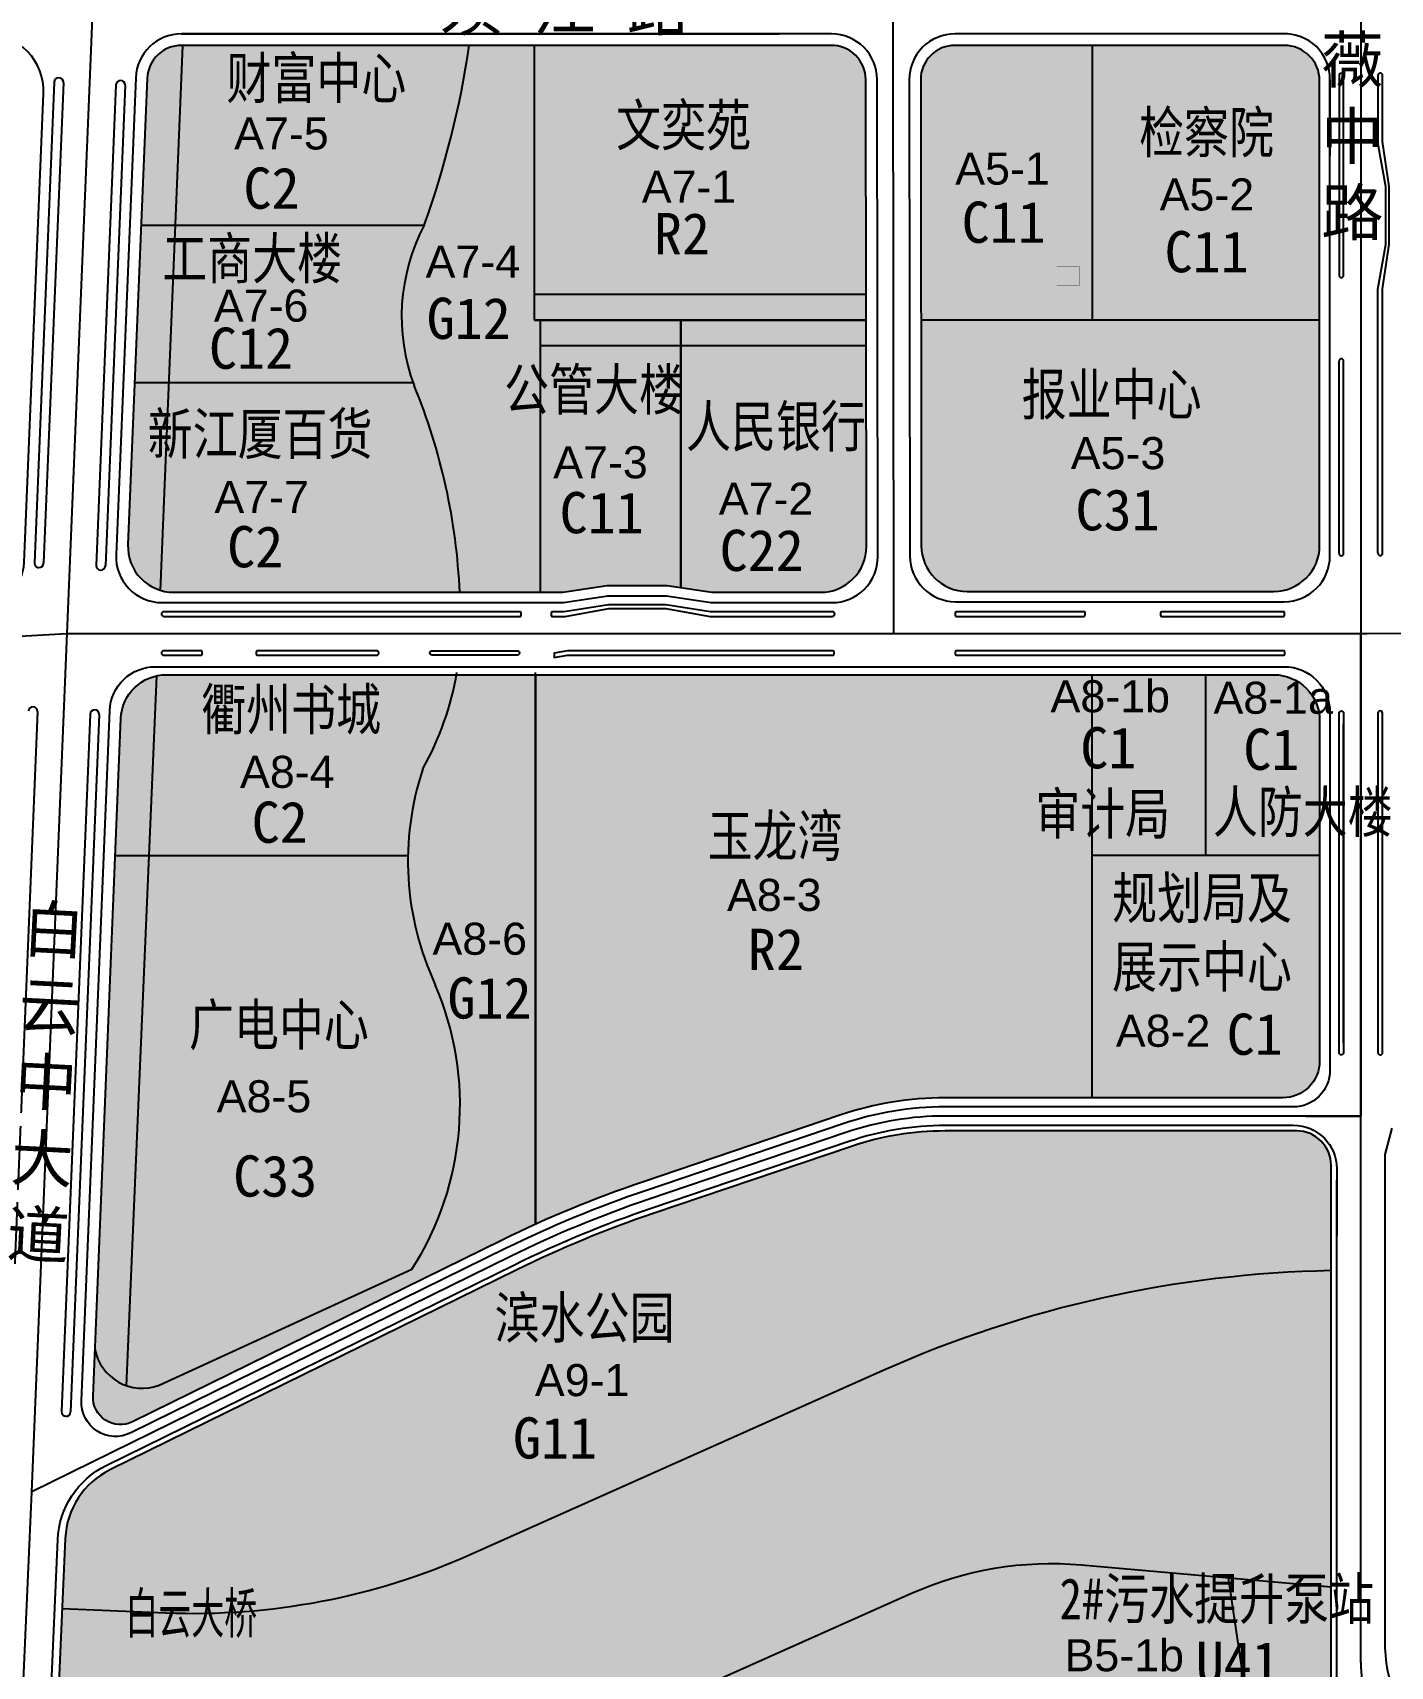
# Model space of a CAD drawing. Extents: x 2442 to 11417, y 1140 to 9206.
# Drawn here: x 7772 to 8365, y 5862 to 6576 of the extents above; entities that cross this region are included whole.
import ezdxf

# ---------------------------------------------------------------- set-up
doc = ezdxf.new("R2010")
doc.units = 0
doc.header["$LTSCALE"] = 1000
doc.header["$MEASUREMENT"] = 0
doc.linetypes.add('CENTER', pattern=[50.800000000000004, 31.75, -6.35, 6.35, -6.35])
doc.linetypes.add('CENTER2', pattern=[28.575000000000003, 19.05, -3.175, 3.175, -3.175])
for name, color, linetype in [('01-R2-R2二类居住', 2, 'Continuous'), ('02-C11-市属办公', 211, 'Continuous'), ('02-C12-非市属办公', 221, 'Continuous'), ('02-C2-商业金融业', 10, 'Continuous'), ('02-C22-金融业', 10, 'Continuous'), ('02-C3-文化设施', 21, 'Continuous'), ('02-C33-广播电视', 21, 'Continuous'), ('07-U41-雨，污水处理', 151, 'Continuous'), ('08-G11-公园', 3, 'Continuous'), ('08-G12-街头绿地', 80, 'Continuous'), ('11-E1-水域', 130, 'Continuous'), ('14-z地块编号', 217, 'Continuous'), ('a-dlcenter', 1, 'CENTER'), ('road-name', 2, 'Continuous'), ('开关站', 151, 'Continuous'), ('用地名称', 7, 'Continuous'), ('用地性质代码', 7, 'Continuous'), ('用地线', 5, 'Continuous'), ('蓝线', 5, 'Continuous'), ('道路', 7, 'Continuous'), ('道路红线', 12, 'Continuous'), ('道路绿化', 84, 'Continuous')]:
    doc.layers.add(name, color=color, linetype=linetype)
doc.styles.add('HZ', font='', dxfattribs={"width": 0.8})
doc.styles.get("Standard").update_dxf_attribs({"font": 'gbenor.shx', "bigfont": 'gbcbig.shx'})
doc.styles.add('xtx', font='')
doc.styles.get('HZ').set_extended_font_data('SimSun')
doc.styles.get('xtx').set_extended_font_data('SimSun')

msp = doc.modelspace()

# ---------------------------------------------------------------- hatches: boundary and pattern name
at = {"layer": '01-R2-R2二类居住', "linetype": 'Continuous'}
for points in [[(8136.207799018082, 6461.255715144332), (8136.07838442562, 6555.056771898788, 0.4103266666019696), (8121.257033008815, 6570.035013142762), (7991.43, 6570.035013142757), (7991.43, 6461.255715144331)], [(8125.226150983531, 6102.777985950735, -0.08182682424660939), (8170.780978035044, 6110.280582275581), (8234.998554674603, 6110.276641797152), (8235.011968948524, 6295.078882409943), (7991.84, 6295.078882409942), (7991.84, 6054.991282978032, -0.02471125846770624), (8038.518193880513, 6073.415259414292)]]:
    msp.add_hatch(color=256, dxfattribs=at).paths.add_polyline_path(points)
at = {"layer": '02-C11-市属办公'}
for points in [[(8235.005792073038, 6570.036076854333), (8175.078450096045, 6570.036076854333, 0.4146177161374713), (8160.078464372215, 6555.01538180988), (8160.223329130606, 6450.015882410414), (8235.005792073034, 6450.015882410414)], [(8235.005792073034, 6450.015882410415), (8334.363141791548, 6450.015882410416), (8334.363141791548, 6554.536076854332, 0.4142135623730951), (8318.863141791548, 6570.036076854332), (8235.005792073038, 6570.036076854333)], [(8055.318852135499, 6438.776302688379), (7993.934570505909, 6438.776302688378), (7993.93457050591, 6331.078882409941), (8003.821963697757, 6331.078882409942), (8023.158804086536, 6334.097509273142), (8049.313559319688, 6334.078678602441), (8055.3188521355, 6333.157515425251)], [(8235.006250901773, 6216.303999939016), (8284.687184133183, 6216.304544076997), (8284.687184133181, 6295.078882409942), (8235.011968948524, 6295.078882409942)], [(8334.36175558598, 6275.079101462784, 0.4142103544191832), (8314.361755587179, 6295.078882409741), (8284.687184133181, 6295.078882409741), (8284.687184133181, 6216.304544076796), (8334.362399320142, 6216.304829019966)], [(8318.362117756358, 6110.271526494778, 0.4142439057879329), (8334.363099523991, 6126.272202247344), (8334.362159684213, 6148.524084007668), (8334.363141699067, 6148.524084018422), (8334.362399317304, 6216.305088152349), (8235.006250901773, 6216.303999939016), (8234.998554674601, 6110.276641797151)]]:
    msp.add_hatch(color=256, dxfattribs=at).paths.add_polyline_path(points)
at = {"layer": '02-C12-非市属办公'}
msp.add_hatch(color=256, dxfattribs=at).paths.add_polyline_path([(7938.314173823998, 6422.691298170395, -0.2103633411618792), (7943.220473459771, 6491.478882409939), (7834.529845706999, 6491.478882409939), (7831.703689479731, 6422.691298170395)])
at = {"layer": '02-C2-商业金融业'}
for points in [[(7962.903470655478, 6570.035013142756), (7837.757345269822, 6570.03501314275), (7834.529845706998, 6491.478882409939), (7943.220473459771, 6491.478882409939, 0.04908938341310328)], [(7827.974965062112, 6331.935542169394, 0.07356789986045897), (7833.765692515102, 6331.078882409937), (7958.705970456067, 6331.078882409941, 0.08750939306436671), (7938.758140516604, 6421.478882409919, -0.003771673336602735), (7938.314173824, 6422.691298170395), (7831.703689479728, 6422.691298170395)], [(7830.643212264576, 6295.078882409942, 0.05297708507988728), (7826.440563349853, 6294.632340981243), (7823.072636907413, 6216.078882409938), (7936.103025762571, 6216.07888240994, -0.07544832128720762), (7942.57826318103, 6253.91981593258, 0.08405561401686763), (7957.294753543849, 6295.078882409942)]]:
    msp.add_hatch(color=256, dxfattribs=at).paths.add_polyline_path(points)
at = {"layer": '02-C22-金融业', "linetype": 'Continuous'}
msp.add_hatch(color=256, dxfattribs=at).paths.add_polyline_path([(8055.3188521355, 6333.157515425252), (8068.86997990814, 6331.078882409939), (8116.359787757931, 6331.078882409939, 0.4146177161374762), (8136.359768723039, 6351.106475802545), (8136.238813210272, 6438.776302688378), (8055.318852135499, 6438.776302688378)])
at = {"layer": '02-C3-文化设施'}
msp.add_hatch(color=256, dxfattribs=at).paths.add_polyline_path([(8160.223329130607, 6450.015882410414), (8160.359315586599, 6351.451469900208, 0.4138095240747128), (8180.359296551707, 6331.479063292814), (8314.363141791551, 6331.479063292814, 0.4142135623730685), (8334.36314179155, 6351.479063292814), (8334.36314179155, 6450.015882410416)])
at = {"layer": '02-C33-广播电视'}
msp.add_hatch(color=256, dxfattribs=at).paths.add_polyline_path([(7813.143064363908, 5984.481702733582, 0.1743496635393378), (7827.352550549199, 5984.671703795786), (7937.858617790159, 6035.388915496763, 0.2489169989618291), (7948.037540865313, 6159.66100759469, -0.1141566321975232), (7936.10302576257, 6216.07888240994), (7823.072636907413, 6216.078882409938)])
at = {"layer": '07-U41-雨，污水处理', "linetype": 'Continuous'}
msp.add_hatch(color=256, dxfattribs=at).paths.add_polyline_path([(8339.363143366587, 5896.628799079272), (8294.389006214922, 5900.588327847661), (8303.906511768964, 5836.758405512592), (8340.446538934444, 5842.206789260682, -0.04058225337099551), (8339.363143671575, 5855.532946736782)])
at = {"layer": '08-G11-公园'}
for points in [[(8143.727882266219, 5991.245579371588, -0.1004311429287322), (8339.363142340404, 6034.903346759979), (8339.363142000002, 6080.771158319471, 0.4141955879847919), (8324.364062420536, 6095.771158179911), (8170.780088295192, 6095.780582302878, 0.08182682424660494), (8129.876986541195, 6089.044096166134), (8043.169029438181, 6059.681369629692, 0.03263753773954971), (7983.687191405579, 6035.107887808209), (7805.908172827919, 5947.685867972295, 0.2740692172028926), (7786.386421363957, 5917.809412945093), (7785.04566431965, 5887.198154272677), (7830.322737925356, 5885.302832935538, 0.1159121107264336), (7963.332796500084, 5910.739638547493)], [(8340.446538934444, 5842.206789260682), (8303.906511768964, 5836.758405512592), (8294.389006214922, 5900.58832784766), (8230.289093265603, 5906.231692355538, 0.1275770074352896), (8156.003795092387, 5893.788141085791), (7966.879609836471, 5809.386615390371, -0.1203467974983719), (7780.147491043598, 5775.366372510113), (7775.88728634967, 5678.100258237575), (7787.899844417274, 5672.510950750957), (7804.308169649642, 5673.006548916371, 0.09497544355785836), (7802.823430188047, 5686.66856082859), (7799.695723876134, 5696.864956988003, -0.2018522929439644), (7801.528830981533, 5715.003859279987), (7802.400425855921, 5716.602837768661, -0.3690900871512698), (7843.06796694797, 5732.122682310129), (7847.356171485653, 5730.593276361004, 0.2318451184757283), (7914.252114315672, 5738.188228078506), (7915.07222924886, 5738.712381414933, -0.1634412686731376), (7979.013572760168, 5754.676904732263), (8006.381037374554, 5752.500855211267, 0.2032253320973458), (8077.851347140914, 5776.315867610177), (8082.368849323931, 5780.299127306245, -0.2506661749386483), (8223.318451884781, 5813.513205644003), (8255.617633338068, 5804.928261702531, 0.1438161907898734), (8338.158486856864, 5807.065363779432), (8347.447839638075, 5810.056977673012, 0.2080717634909764), (8351.040514396289, 5813.219766963388, -0.09435464145936946)]]:
    msp.add_hatch(color=256, dxfattribs=at).paths.add_polyline_path(points)
at = {"layer": '08-G12-街头绿地'}
for points in [[(7819.517191051482, 6491.47888240994), (7834.529845706999, 6491.47888240994), (7837.757345269822, 6570.035013142752), (7837.141066272852, 6570.035013142751, 0.4022372346576669), (7822.153710261219, 6555.65077265794)], [(7991.430000000001, 6570.035013142757), (7962.903470655478, 6570.035013142756, -0.04908938341310691), (7943.220473459769, 6491.478882409933, 0.2143050487969751), (7938.758140516592, 6421.478882409948, -0.08750939306439699), (7958.705970456068, 6331.078882409941), (7993.934570505909, 6331.078882409943), (7993.93457050591, 6450.015999004236), (7991.430000000001, 6450.015999999999)], [(7834.529845706999, 6491.478882409939), (7819.517191051483, 6491.478882409938), (7816.691034824228, 6422.691298170394), (7831.703689479728, 6422.691298170394)], [(8055.318852135499, 6450.01600393317), (8055.318852135498, 6450.016008916403), (8136.223306114179, 6450.016008916527), (8136.207799018083, 6461.255715144332), (7991.430000000001, 6461.25571514433), (7991.430000000001, 6450.015999997901)], [(7993.93457050591, 6450.015999004237), (7993.93457050591, 6438.776302688378), (8055.318852135498, 6438.776302688377), (8055.318852135499, 6450.015974599181)], [(8136.238813210272, 6438.776302688378), (8136.223306114177, 6450.016008916526), (8055.318852135498, 6450.01600393317), (8055.318852135498, 6450.015974599181), (8055.318852135497, 6438.776302688378)], [(7831.703689479729, 6422.691298170395), (7816.69103482423, 6422.691298170395), (7813.782551166257, 6351.899895096855, 0.3419987131209059), (7827.974965062112, 6331.935542169394)], [(7826.440563349853, 6294.632340981243, 0.3419729266716474), (7810.660070915731, 6275.89989509686), (7808.202308669896, 6216.078882409937), (7823.072636907411, 6216.078882409937)], [(7991.840000000002, 6295.078882409942), (7957.294753543849, 6295.078882409942, -0.08405561401687103), (7942.578263181029, 6253.919815932578, 0.1912521945338853), (7948.037540865309, 6159.661007594698, -0.2489169989618461), (7937.858617790161, 6035.388915496763), (7991.84, 6060.163891729318)], [(7823.072636907412, 6216.078882409939), (7808.202308669896, 6216.078882409938), (7799.344279818639, 6000.477777302969, 0.269855151557766), (7813.143064363908, 5984.481702733581)], [(7977.288662531873, 6048.119760396441, -0.007919891763252442), (7991.84, 6054.991282978032), (7991.840000000001, 6060.163891729317), (7827.352550549197, 5984.671703795785, -0.4661361258778635), (7799.344279818639, 6000.477777302962), (7798.501421989546, 5979.962933374135, 0.5688765503764385), (7815.786641039169, 5968.701879482073)]]:
    msp.add_hatch(color=256, dxfattribs=at).paths.add_polyline_path(points)
at = {"layer": '11-E1-水域'}
msp.add_hatch(color=256, dxfattribs=at).paths.add_polyline_path([(8339.363142, 6034.903346753385, 0.1004311427581459), (8143.727882266219, 5991.245579371588), (7963.332796500084, 5910.739638547493, -0.1159121107264336), (7830.322737925356, 5885.302832935538), (7785.045664319643, 5887.198154272675), (7780.147491043565, 5775.366372510115, 0.1203467974983953), (7966.879609836475, 5809.386615390373), (8156.003795092387, 5893.788141085791, -0.1275770074352991), (8230.289093265608, 5906.231692355538), (8339.363141999998, 5896.628799199585)])
at = {"layer": '开关站'}
h = msp.add_hatch(color=256, dxfattribs=at)
h.paths.add_polyline_path([(7615.401011710599, 6571.363410445041), (7627.396023753712, 6571.017453676694), (7627.107726446757, 6561.021610307432), (7615.112714403643, 6561.36756707578)])
h.paths.add_polyline_path([(8791.937100860543, 6421.761738294718), (8801.751813434092, 6419.84564406461), (8800.234679649371, 6412.074506404113), (8790.407438681357, 6413.926427072841)])
h.paths.add_polyline_path([(8219.505792073038, 6473.255715144332), (8229.505792073036, 6473.255715144332), (8229.505792073036, 6465.255715144332), (8219.505792073038, 6465.255715144332)])
h.paths.add_polyline_path([(7628.662348355525, 7354.733866955498), (7640.60798208756, 7355.874846683644), (7641.558798527682, 7345.920151906948), (7629.613164795647, 7344.7791721788)])
h.paths.add_polyline_path([(7850.218137593484, 7613.408920982561), (7861.919274420949, 7616.07038758107), (7863.5826912743, 7608.75717605588), (7851.881554446831, 7606.095709457371)])

# ---------------------------------------------------------------- linework, layer by layer
at = {"layer": 'a-dlcenter', "color": 5, "linetype": 'CENTER2', "flags": 128}
msp.add_lwpolyline([(9187.2613529256, 4284.380285260916), (8744.172058941054, 4380.42365745469, -0.1374923759303288), (8409.971430195523, 4557.326268705468), (8107.761632776447, 4844.928049624389), (8066.916448434341, 4876.285102806612, -0.2434994972775193), (7754.695698531591, 5542.319801711998), (7760.476942365107, 5680.486507074251), (7771.761942365107, 5938.138000000003), (7798.216666422302, 6582.036076854334), (7812.831443208008, 6931.185443250371), (7825.282366876455, 7228.623865337679, 0.07056138934513205), (7803.076901042822, 7452.201657299328), (7729.887132158471, 7752.033828823052), (7694.203392843588, 7798.252838069543, 0.01292804160113708), (7628.914862905108, 7878.442774080836), (7520.358, 8004.951)], format="xyb", dxfattribs=at)
at = {"layer": 'a-dlcenter', "linetype": 'CENTER2', "flags": 128}
for points in [[(8148.412245709638, 6313.078882409942), (8148.041173283445, 6582.036076854333), (8147.626942365108, 6882.275000000001), (8147.626942372334, 6882.280975274813)], [(8352.363141791548, 6773.836000000001), (8352.363141791548, 6313.478882409941), (8352.363141791548, 6102.27043663469)]]:
    msp.add_lwpolyline(points, dxfattribs=at)
at = {"layer": 'a-dlcenter', "color": 2, "linetype": 'CENTER2', "flags": 128}
msp.add_lwpolyline([(7167.499369327907, 6139.368135859039), (7536.766498368088, 6276.650951922429, -0.07130891313634018), (7675.439274352823, 6306.724496424908), (7787.023942365109, 6313.078882409942), (8148.411693841261, 6313.078882409942), (8355.039585240824, 6313.078882409942), (8563.452255363796, 6314.016920049527, -0.0741869110807134), (8763.98734907083, 6285.020150801181), (8853.42300449392, 6258.165334515429), (9066.382164998538, 6192.79287512017, 0.402072989643663), (9152.92935478918, 6236.401938049228), (9177.162786803423, 6305.024910750975), (9218.61715759691, 6431.816323011513)], format="xyb", dxfattribs=at)
at = {"layer": 'a-dlcenter', "linetype": 'CENTER2'}
msp.add_lwpolyline([(8527.446645744205, 5544.394776184192), (8431.819760522414, 5684.514221842895), (8359.443539377022, 5832.956815706918, -0.1139024345251233), (8352.363141791548, 5863.634554085064), (8352.363141791548, 6313.478882409941)], format="xyb", dxfattribs=at)
at = {"layer": 'a-dlcenter', "linetype": 'CENTER2', "flags": 128}
msp.add_lwpolyline([(8352.363141791548, 6102.269440130328), (8170.780487144091, 6102.280582290641, 0.08182682424660363), (8127.792129222244, 6095.200667448887), (8041.084172119229, 6065.837940912445, 0.03263753773954988), (7980.818885358741, 6040.940796209828), (7771.761942365107, 5938.138000000003)], format="xyb", dxfattribs=at)
at = {"layer": 'a-dlcenter', "linetype": 'CENTER2'}
msp.add_lwpolyline([(8328.379078719458, 6102.271908329639), (8352.362857170056, 6102.270436652155)], dxfattribs=at)
at = {"layer": '开关站', "const_width": 0.1}
msp.add_lwpolyline([(8219.505792073038, 6473.255715144332), (8229.505792073036, 6473.255715144332), (8229.505792073036, 6465.255715144332), (8219.505792073038, 6465.255715144332)], close=True, dxfattribs=at)
at = {"layer": '用地线'}
for p, q in [((7827.974965062112, 6331.935542169394), (7837.757345269822, 6570.035013142751)), ((7991.430000000001, 6450.015999999999), (7991.430000000001, 6570.036076854333)), ((8235.005792073038, 6570.036076854333), (8235.005792073034, 6450.015882410416)), ((8235.005792073038, 6570.036076854333), (8235.005792073034, 6450.015882410416)), ((7819.517191051482, 6491.478882409939), (7943.220473459771, 6491.478882409939)), ((7943.220473459771, 6491.478882409939), (7943.220473459771, 6491.478882409939)), ((8136.207799018082, 6461.255715144332), (7991.43457050591, 6461.255715144331)), ((8055.318852135497, 6450.015974599181), (7991.43, 6450.016)), ((7991.430000000001, 6450.015999999999), (8055.318852135498, 6450.015974599181)), ((8136.223306114179, 6450.016008916526), (7991.43457050591, 6450.015999998182)), ((7993.93457050591, 6331.078882409942), (7993.93457050591, 6450.016)), ((8136.223306114179, 6450.016008916525), (8055.318852135499, 6450.016008916402)), ((8055.318852135498, 6450.015974599181), (8055.318852135498, 6450.016008916402)), ((8055.318852135498, 6450.016008916402), (8136.223306114178, 6450.016008916526)), ((8055.318852135499, 6450.016008916402), (8055.318852135499, 6333.157515425251)), ((8055.3188521355, 6333.157515425251), (8055.318852135497, 6450.015974599181)), ((8334.36313376523, 6450.015882410416), (8160.223329130607, 6450.015882410415)), ((8136.238813210273, 6438.776302688378), (7993.93457050591, 6438.776302688378)), ((7816.691034824229, 6422.691298170395), (7938.314173823999, 6422.691298170395)), ((7831.703689479728, 6422.691298170395), (7938.314173823999, 6422.691298170394)), ((7813.143064363908, 5984.481702733581), (7826.440563349853, 6294.632340981242)), ((7991.84, 6054.991282978031), (7991.84, 6296.078882409943)), ((7991.840000000002, 6216.303999999996), (7991.84, 6295.478882409941)), ((7991.84, 6295.064144801706), (7991.840000000001, 6055.275314088617)), ((8234.998554674603, 6110.276641797151), (8235.011968948524, 6295.078882409942)), ((8234.998554674603, 6110.276641797151), (8235.011968948524, 6295.078882409942)), ((8284.687184133181, 6216.304544076997), (8284.687184133181, 6295.078882409741)), ((7991.84, 6055.275314088615), (7991.84, 6216.303999999995)), ((7808.202308669871, 6216.078882409938), (7936.10302576257, 6216.07888240994)), ((7827.352550549197, 5984.671703795785), (7937.858617790159, 6035.388915496763))]:
    msp.add_line(p, q, dxfattribs=at)
at = {"layer": '用地线', "flags": 128}
msp.add_lwpolyline([(8235.011968949057, 6216.304000001643), (8334.362399317304, 6216.30508815235)], dxfattribs=at)
at = {"layer": '用地线'}
msp.add_lwpolyline([(8294.389006214922, 5900.58832784766), (8303.906511768962, 5836.758405512592), (8340.446538934444, 5842.206789260682)], dxfattribs=at)
for centre, radius, start, end in [((7553.959237065261, 6630.75599228596), 413.427652068412, 340.3128637415609, 351.5544467760257), ((7553.959237065258, 6630.755992285955), 413.4276520684128, 340.3128637415609, 351.5544467760257), ((7553.959237065258, 6630.755992285955), 413.4276520684127, 340.3128637415609, 351.5544467760257), ((8018.898267368602, 6451.512372117461), 85.58300319495473, 152.1608339008359, 200.5440987976916), ((7692.451777300255, 6319.727605793829), 266.4960541056246, 2.441225888602486, 22.44594065229915), ((7828.385247630275, 6317.960197782519), 130.9244641312732, 330.7159333539382, 350.3790471747704), ((8064.013815754891, 6213.665615866629), 127.9335532683613, 161.6603577166453, 204.9691451168846), ((7825.868656796601, 6107.114744863196), 132.9900220379016, 327.3617952002771, 23.27310438155785), ((7819.983646569758, 6004.332332144155), 20.99621520443454, 190.5785479191895, 290.5462549163347)]:
    msp.add_arc(centre, radius, start, end, dxfattribs=at)
at = {"layer": '蓝线', "linetype": 'Continuous', "ltscale": 0.3}
for points in [[(7785.045664319643, 5887.198154272676), (7830.322737925356, 5885.302832935538, 0.1159121107264336), (7963.332796500084, 5910.739638547493), (8143.727882266219, 5991.245579371588, -0.100431142758145), (8339.363141999998, 6034.903346753385)], [(7780.147491043565, 5775.366372510115, 0.1203467974983933), (7966.879609836471, 5809.386615390371), (8156.003795092387, 5893.788141085791, -0.1275770074352896), (8230.289093265603, 5906.231692355538), (8339.363141999991, 5896.628799199586)]]:
    msp.add_lwpolyline(points, format="xyb", dxfattribs=at)
at = {"layer": '道路', "flags": 128}
for points in [[(7466.580363153049, 6265.493974788313), (7531.887938231504, 6289.773438386272, -0.07135817872249235), (7674.544074675217, 6320.696199863136), (7749.578727997331, 6324.969180712167, 0.3858078396455307), (7768.42477629158, 6344.115817345717), (7776.842900615647, 6549.009810995684, 0.426292178361852), (7751.86397392959, 6575.036076854332), (7692.947413104419, 6575.036076854334, -0.1988105236729694), (7475.950717451614, 6664.869242195443), (7433.551055155074, 6707.235686544993, 0.37096147829424), (7407.536504055539, 6709.178817977058), (7281.283280672897, 6615.980853151436), (7189.617055468188, 6548.314417369165, 0.3273852636235571), (7114.303261043999, 6306.66600335088), (7160.04372836731, 6173.409457118896, 0.4216394602802168), (7185.929730915962, 6161.156203854704)], [(7825.782792478676, 6298.578882409942), (8318.863141791546, 6298.578882409942, -0.4142135623730909), (8338.863141791546, 6278.578882409942), (8338.863141791548, 6148.516123537207), (8338.863141791548, 6122.27125032837, -0.4142315348162149), (8322.862160009641, 6106.271250358492), (8170.78073258957, 6106.280582283111, 0.08182682424661586), (8126.509140102885, 6098.98932669981), (8039.801182999871, 6069.626600163367, 0.03263753773955357), (7979.053773945323, 6044.530278303127), (7815.020784208128, 5963.86780532249, -0.5688765503764472), (7793.414260396099, 5977.944122687568), (7805.799651129832, 6279.39989509686, -0.4022372346576759)]]:
    msp.add_lwpolyline(points, format="xyb", close=True, dxfattribs=at)
for points in [[(8116.085292297779, 6575.036076854333), (7837.141109975726, 6575.036076854332, 0.4022372346576822), (7817.157968626881, 6555.85708954125), (7808.594143987234, 6347.416804771995, 0.4262921783618567), (7828.57728533608, 6326.595792085077), (8004.093507524491, 6326.595792085081), (8023.429095512824, 6329.614223439114), (8049.045431637174, 6329.595780414665), (8068.603104815263, 6326.595792085078), (8121.365977706122, 6326.595792085078, 0.4146177161374762), (8141.365958671229, 6346.623385477684), (8141.078379666902, 6555.063670246937, 0.4138095240747256), (8121.078398701793, 6575.036076854331), (8083.929375708794, 6575.036076854331)], [(8338.86314179155, 6555.036076854337, 0.4317775086494019), (8318.363141791482, 6575.036076854332), (8175.078450096043, 6575.036076854333, 0.414617716137489), (8155.078469130935, 6555.008483461727), (8155.365519347114, 6346.951469900208, 0.4138095240747127), (8175.365500312222, 6326.979063292814), (8318.863141791548, 6326.979063292814, 0.4142135623730951), (8338.863141791548, 6346.979063292814), (8338.86314179155, 6555.036076854333), (8338.86314179155, 6521.83250449537)], [(7818.642251452616, 5634.347894717358, -0.2209025812249684), (7839.742408773483, 5601.339484320312), (7841.649652039785, 5587.186139239996, -0.4237792798976417), (7836.310757215859, 5580.415667492775, -0.03698610478638208), (7793.260111567032, 5579.233128960571, -0.4134213996463759), (7769.445560491399, 5605.300070643054), (7783.108605249051, 5917.245474253134, -0.2740692172028052), (7804.303649695639, 5949.682768282652), (7982.58399677223, 6037.351314116549, -0.03263753773955318), (8042.367161238583, 6062.04928166152), (8129.075118341614, 6091.412008197966, -0.08182682424661647), (8170.780241698614, 6098.280582298172), (8322.864307866013, 6098.271250211636, -0.414195590158327), (8341.863141999998, 6079.271250247406), (8341.863142, 6049.908632832317)], [(8365.863141782469, 6097.01776449276), (8362.863141791544, 6085.444979405137), (8362.863141791546, 5871.736200821121, 0.1139024345207438), (8368.932054007211, 5845.440996497929)], [(7818.694240007296, 5634.314843610565, -0.3086528147985059), (7803.757020594229, 5668.99696568783, 0.1230421130564677), (7802.823430188047, 5686.66856082859), (7799.695723876138, 5696.864956987992, -0.2018522929442166), (7801.528830981533, 5715.003859279987), (7802.400425855928, 5716.602837768674, -0.3690900871511988), (7843.06796694797, 5732.122682310129), (7847.356171485638, 5730.593276361011, 0.2318451184755058), (7914.252114315672, 5738.188228078506), (7915.072229248792, 5738.712381414889, -0.163441268673429), (7979.013572760168, 5754.676904732263), (8006.381037374519, 5752.500855211269, 0.2032253320976845), (8077.851347140914, 5776.315867610177), (8082.368849323878, 5780.299127306199, -0.250666174938643), (8223.318451884781, 5813.513205644003), (8255.617633338154, 5804.928261702508, 0.1438161907896461), (8338.158486856864, 5807.065363779432), (8347.447839638073, 5810.056977673011, 0.4646612707028968), (8350.928666277116, 5818.542408530708, -0.1207516700687344), (8341.863143671575, 5855.532946736781, -0.0007433057648770943), (8341.863143671575, 5855.532946736782), (8341.863141791548, 5912.938764755891)]]:
    msp.add_lwpolyline(points, format="xyb", dxfattribs=at)
for points in [[(7837.141111443294, 6575.035013142754), (8098.21666788911, 6575.03501314276)], [(8319.861607758554, 6106.271434476487), (8180.661564800069, 6106.279975981718)], [(8341.863142, 5873.395258952904), (8341.863142, 6074.269440130322)]]:
    msp.add_lwpolyline(points, dxfattribs=at)
at = {"layer": '道路红线', "flags": 128}
msp.add_lwpolyline([(7833.765692515102, 6331.078882409937), (8003.821963697753, 6331.078882409942), (8023.158804086532, 6334.097509273143), (8049.313559319688, 6334.078678602442), (8068.869979908138, 6331.078882409939), (8116.359787757931, 6331.078882409939, 0.4146177161374762), (8136.359768723039, 6351.106475802545), (8136.07838442562, 6555.056771898788, 0.4173009741900564), (8120.899764394763, 6570.035013142762), (7837.141066272852, 6570.035013142751, 0.4022372346576669), (7822.153710261219, 6555.65077265794), (7813.782551166257, 6351.899895096855, 0.426292178361858)], format="xyb", close=True, dxfattribs=at)
for points in [[(8334.36314179155, 6351.47888240994), (8334.363141791548, 6554.536076854332, 0.4142135623730951), (8318.863141791548, 6570.036076854332), (8175.078450096045, 6570.036076854333, 0.4146177161374713), (8160.078464372215, 6555.01538180988), (8160.359315586599, 6351.451469900208, 0.4138095240747127), (8180.359296551707, 6331.479063292814), (8314.363141791551, 6331.479063292814, 0.4142135623730951), (8334.363141791551, 6351.479063292814), (8334.363141791551, 6383.266525010841)], [(8334.362159684213, 6148.524084007668), (8334.363099523991, 6126.272202247344, -0.4142439057879329), (8318.362117756358, 6110.271526494778), (8170.780978035044, 6110.280582275581, 0.08182682424660939), (8125.226150983531, 6102.777985950735), (8038.518193880513, 6073.415259414292, 0.03263753773954033), (7977.288662531873, 6048.119760396441), (7815.786641039169, 5968.701879482073, -0.5688765503764385), (7798.501421989546, 5979.962933374135), (7810.660070915731, 6275.89989509686, -0.4022372346576746), (7830.643212264576, 6295.078882409942), (8314.361755587179, 6295.078882409942, -0.4142103544191832), (8334.36175558598, 6275.079101462985), (8334.363141786254, 6148.51612357501)], [(8351.04051439628, 5813.219766963405, -0.1354555710036107), (8339.363143671575, 5855.53294673678), (8339.363142000002, 6080.771158319471, 0.4141955879847919), (8324.364062420536, 6095.771158179911), (8170.780088295192, 6095.780582302878, 0.08182682424660494), (8129.876986541195, 6089.044096166134), (8043.169029438181, 6059.681369629692, 0.03263753773954971), (7983.687191405579, 6035.107887808209), (7805.908172827919, 5947.685867972295, 0.2740692172028926), (7786.386421363957, 5917.809412945093), (7772.714301910774, 5605.656822019911, 0.413695059711629), (7793.691649961768, 5582.716967494163, 0.04151482736641001), (7841.400989553327, 5584.504035586014)]]:
    msp.add_lwpolyline(points, format="xyb", dxfattribs=at)
for points in [[(8334.363141791804, 6275.478882410076), (8334.363141792788, 6130.271771915207)], [(8314.361914565407, 6110.271771952724), (8180.663251277981, 6110.279975885764)]]:
    msp.add_lwpolyline(points, dxfattribs=at)
at = {"layer": '道路绿化', "color": 84, "ltscale": 100, "flags": 128}
for points in [[(7781.549693278934, 6553.950664108941), (7772.922018708216, 6343.956295927358)], [(7785.546321548703, 6553.786461571556), (7776.918646977986, 6343.792093389974)], [(7783.630108682511, 6555.866876975134), (7783.630108682511, 6555.866876975133)], [(7812.5202932698, 6552.598525778121), (7803.896642921599, 6342.702105665678)], [(7810.604080403607, 6554.678941181698), (7810.604080403606, 6554.678941181699)], [(8343.863141791546, 6557.822093732315), (8343.86314179155, 6557.822093732315)], [(8360.863141791546, 6557.905900914503), (8360.863141791548, 6557.905900914504)], [(8361.863141791548, 6348.149549833416), (8361.863141791548, 6463.66399957365), (8364.789999999979, 6483.066999999806), (8364.782999999996, 6508.316999999806), (8361.863141791546, 6527.981129604628), (8361.863141791548, 6556.905900914503)], [(8359.863141791548, 6348.149549833416), (8359.863141791548, 6463.499311469581), (8363.266999999993, 6483.058999999892), (8363.268999999971, 6508.183000000194), (8359.863141791548, 6527.618678608735)], [(8343.863141791544, 6468.583294845427), (8343.86314179155, 6468.583294845427)], [(8342.86314179155, 6348.065852367497), (8342.863141791551, 6432.119604954254)], [(8343.863141791548, 6433.119604954255), (8343.86314179155, 6433.119604954254)], [(8344.86314179155, 6348.065852367497), (8344.863141791548, 6432.119604954255)], [(8343.86314179155, 6347.065852367497), (8343.86314179155, 6347.065852367497)], [(8360.863141791546, 6347.149549833416), (8360.863141791548, 6347.149549833416)], [(7774.838231574409, 6341.875880523781), (7774.838231574409, 6341.875880523781)], [(7801.816227518022, 6340.785892799485), (7801.816227518021, 6340.785892799483)], [(7772.338541386839, 6281.034357435861), (7772.33854138684, 6281.034357435861)], [(7774.254754253033, 6278.953942032284), (7761.331915559218, 5964.416887536679)], [(7797.228332058422, 6277.83855436445), (7784.711740570777, 5973.189404736438)], [(7801.224960328197, 6277.674351827065), (7788.708368840545, 5973.025202199055)], [(7799.308747462004, 6279.754767230642), (7799.308747461999, 6279.754767230643)], [(8342.863141791542, 6134.27189464534), (8342.863141791546, 6273.479063292817)], [(8344.863141791542, 6134.27189464534), (8344.863141791546, 6273.479063292817)], [(7786.627953436968, 5971.108989332862), (7786.62795343697, 5971.108989332861)]]:
    msp.add_lwpolyline(points, dxfattribs=at)
for points in [[(7783.630108682511, 6555.866876975134, 0.4142135623730896), (7781.549693278934, 6553.950664108941)], [(7785.546321548703, 6553.786461571556, 0.4142135623731005), (7783.630108682511, 6555.866876975133)], [(7810.604080403607, 6554.678941181699, 0.4142135623730896), (7808.52366500003, 6552.762728315506), (7799.900014651828, 6342.86630820306)], [(7812.5202932698, 6552.598525778121, 0.4142135623731005), (7810.604080403607, 6554.678941181698)], [(8343.86314179155, 6557.822093732315, 0.414213562373095), (8342.86314179155, 6556.822093732315)], [(8342.86314179155, 6556.822093732315), (8342.86314179155, 6469.583294845427, 0.4142135623730951), (8343.86314179155, 6468.583294845427)], [(8344.863141791546, 6556.822093732315, 0.414213562373095), (8343.863141791546, 6557.822093732315)], [(8343.863141791544, 6468.583294845427, 0.4142135623736278), (8344.863141791546, 6469.583294845428), (8344.863141791546, 6556.822093732315)], [(8360.86314179155, 6557.905900914504, 0.4142135623728287), (8359.86314179155, 6556.905900914504), (8359.86314179155, 6527.618678608727)], [(8361.863141791548, 6556.905900914503, 0.4142135623733615), (8360.863141791546, 6557.905900914503)], [(8343.86314179155, 6433.119604954254, 0.4142135623728286), (8342.863141791551, 6432.119604954254)], [(8344.863141791548, 6432.119604954255, 0.414213562373095), (8343.863141791548, 6433.119604954255)], [(8342.86314179155, 6348.065852367497, 0.414213562373095), (8343.86314179155, 6347.065852367497)], [(8343.86314179155, 6347.065852367497, 0.414213562373095), (8344.86314179155, 6348.065852367497)], [(8359.863141791548, 6348.149549833416, 0.414213562373095), (8360.863141791548, 6347.149549833416)], [(8360.863141791546, 6347.149549833416, 0.4142135623733614), (8361.863141791548, 6348.149549833416)], [(7772.922018708216, 6343.956295927358, 0.4142135623731005), (7774.838231574409, 6341.875880523781)], [(7774.838231574409, 6341.875880523781, 0.4142135623730896), (7776.918646977986, 6343.792093389974)], [(7799.900014651828, 6342.86630820306, 0.4142135623731005), (7801.816227518021, 6340.785892799483)], [(7801.816227518022, 6340.785892799485, 0.4142135623730896), (7803.896642921599, 6342.702105665678)], [(8121.543800170357, 6320.595792085079, 1), (8121.543800170357, 6322.595792085079), (8068.298104709098, 6322.595792085078), (8048.739000000001, 6325.595999999903), (8023.738000000012, 6325.61400000006), (8004.375080927776, 6322.591302057363), (7999.08008000032, 6322.53494651722, 0.4110997951013222), (7998.585401278758, 6322.034974834029), (7998.585401278757, 6321.052131278561, 0.4137909042356455), (7999.08467964863, 6320.552131799311), (8004.718999999983, 6320.544000000227), (8023.822999999975, 6324.063000000082), (8048.728000000003, 6324.070999999996), (8068.086350284244, 6320.578882409942), (8121.521251187472, 6320.578882409941)], [(7829.412671302083, 6320.578882409942), (7985.073111307708, 6320.578882409943, 0.4142135623730951), (7985.573111307708, 6321.078882409943), (7985.573111307709, 6322.095792085081, 0.4142135623730951), (7985.073111307709, 6322.595792085081), (7829.412671302081, 6322.595792085078, 1), (7829.412671302081, 6320.595792085078)], [(7772.338541386839, 6281.034357435861, 0.4142135623730896), (7770.258125983262, 6279.118144569668)], [(7774.254754253033, 6278.953942032284, 0.4142135623731005), (7772.33854138684, 6281.034357435861)], [(7799.308747461999, 6279.754767230643, 0.4142135623730896), (7797.228332058422, 6277.83855436445)], [(7801.224960328197, 6277.674351827065, 0.4142135623731005), (7799.308747462004, 6279.754767230642)], [(8344.863141791548, 6148.146371825069), (8344.863141791548, 6129.9824965704, -1), (8342.863141791548, 6129.9824965704), (8342.863141791548, 6148.516123537183), (8342.863141791548, 6278.275090194676, -1), (8344.863141791548, 6278.275090194635), (8344.863141786182, 6148.146371860832)], [(8361.863141786243, 6148.516123567383), (8361.863141791548, 6278.275141484617, 1), (8359.863141791548, 6278.275141484658), (8359.863141791544, 6148.146371884938), (8359.863141791546, 6129.982496570399, 1), (8361.863141791546, 6129.982496570399), (8361.863141791544, 6148.516123609774)], [(7784.711740570777, 5973.189404736438, 0.4142135623731005), (7786.62795343697, 5971.108989332861)], [(7786.627953436968, 5971.108989332862, 0.4142135623730896), (7788.708368840545, 5973.025202199055)]]:
    msp.add_lwpolyline(points, format="xyb", dxfattribs=at)
for points in [[(8231.883536933094, 6322.578882409942), (8175.661748586537, 6322.578882409942, 0.4142135623730951), (8175.161748586537, 6322.078882409942), (8175.161748586536, 6321.078882409942, 0.4142135623736278), (8175.661748586536, 6320.578882409941), (8231.383536933095, 6320.578882409942, 0.4142135623736278), (8231.883536933095, 6321.078882409943)], [(8319.090709678389, 6322.578882409942), (8265.408964121589, 6322.578882409943, 0.4142135623730951), (8264.908964121589, 6322.078882409943), (8264.908964121589, 6321.078882409943, 0.4142135623730951), (8265.408964121589, 6320.578882409943), (8318.590709678389, 6320.578882409943, 0.4142135623730951), (8319.090709678389, 6321.078882409943)], [(7845.410686865737, 6303.578882409945), (7845.712186054936, 6303.578799189463, 0.4142944097258776), (7846.212324066052, 6304.078799170417), (7846.212324066049, 6305.078882409943, 0.4142135623721626), (7845.71232406605, 6305.578882409942), (7845.331434533527, 6305.578882409943), (7829.412671302081, 6305.578882409944, 1), (7829.412671302081, 6303.578882409944)], [(7922.233856590706, 6303.578882409945, 1.098324174657407), (7922.183472643121, 6305.578884171616), (7910.192389328335, 6305.578882409943), (7879.446603147998, 6305.578882409944), (7870.509791206509, 6305.578882409942), (7870.242077001321, 6305.578882409942, 0.4142135623736278), (7869.742077001321, 6305.078882409941), (7869.742077001323, 6304.072028412917, 0.4141327196379119), (7870.241938990199, 6303.572028431964), (7870.345096031008, 6303.571999958325), (7879.446754382393, 6303.578882409943), (7910.192383078962, 6303.578882409943)], [(7983.792018047723, 6303.578883152323), (7946.64413198907, 6303.578884281972, -1.09298877831441), (7946.861061050163, 6305.583954240321), (7983.697927929746, 6305.580926858634, -1.074584913152217)], [(8008.574480089424, 6305.578882409942), (8005.741712921, 6305.580358401416), (8000, 6304.525051578114), (7999.983325337893, 6302.596146157877), (8005.72166693743, 6303.578882485456), (8008.204832579802, 6303.578882409943), (8121.747700415528, 6303.578882409944, 0.4142135623736278), (8122.247700415528, 6304.078882409945), (8122.247700415527, 6305.078882409943, 0.4142135623725623), (8121.747700415527, 6305.578882409942)], [(8318.69928130232, 6303.578882409941, 0.4142135623730951), (8319.19928130232, 6304.078882409941), (8319.19928130232, 6305.078882409941, 0.4142135623730951), (8318.69928130232, 6305.578882409941), (8175.698356634626, 6305.578882409942, 0.4142135623730951), (8175.198356634626, 6305.078882409942), (8175.198356634627, 6304.078882409941, 0.4142135623730951), (8175.698356634627, 6303.578882409941)]]:
    msp.add_lwpolyline(points, format="xyb", close=True, dxfattribs=at)

# ---------------------------------------------------------------- texts
at = {"layer": '14-z地块编号', "linetype": 'Continuous', "char_height": 14, "width": 55.68540158630408, "attachment_point": 1, "style": 'xtx'}
for s, insert in [('{\\fArial|b0|i0|c0|p32;A7-5}', (7860.160432979589, 6538.535815882413)), ('{\\fArial|b0|i0|c0|p32;A5-1}', (8175.167287145214, 6523.189711921731)), ('{\\fArial|b0|i0|c0|p32;A7-1}', (8038.232322334093, 6515.278565239657)), ('{\\fArial|b0|i0|c0|p32;A5-2}', (8264.455319276221, 6511.889926693707)), ('{\\fArial|b0|i0|c0|p32;A7-4}', (7943.797531082056, 6482.535254501872)), ('{\\fArial|b0|i0|c0|p32;A7-6}', (7851.292468815926, 6463.323453945857)), ('{\\fArial|b0|i0|c0|p32;A7-3}', (7999.552876679164, 6394.893759191441)), ('{\\fArial|b0|i0|c0|p32;A5-3}', (8225.646754192767, 6398.889809587024)), ('{\\fArial|b0|i0|c0|p32;A7-7}', (7851.540506393024, 6379.724658914752)), ('{\\fArial|b0|i0|c0|p32;A7-2}', (8071.872263733915, 6378.987353115594)), ('{\\fArial|b0|i0|c0|p32;A8-1b}', (8216.801007096285, 6292.691334323846)), ('{\\fArial|b0|i0|c0|p32;A8-1a}', (8287.987279594716, 6292.035872441741)), ('{\\fArial|b0|i0|c0|p32;A8-4}', (7862.721411689151, 6259.665875371821)), ('{\\fArial|b0|i0|c0|p32;A8-3}', (8075.478292349428, 6205.898648816114)), ('{\\fArial|b0|i0|c0|p32;A8-\\fArial|b0|i0|c238|p32;6}', (7946.795843354029, 6186.748774191547)), ('{\\fArial|b0|i0|c0|p32;A8-2}', (8245.32313756162, 6146.548363336463)), ('{\\fArial|b0|i0|c0|p32;A8-5}', (7852.546167929522, 6117.930101336358)), ('{\\fArial|b0|i0|c0|p32;A9-1}', (7991.534258562402, 5993.931181274693)), ('\\pt28;{\\fArial|b0|i0|c0|p32;B5-1\\fArial|b0|i0|c238|p32;b}', (8222.91857692402, 5873.732483991407))]:
    msp.add_mtext(s, dxfattribs=dict(at, insert=insert))
at = {"layer": 'road-name', "color": 7, "char_height": 20, "width": 193.3333333333334, "attachment_point": 1}
for s, insert in [('{\\fSimSun|b0|i0|c134|p54;紫\\P薇\\P中\\P路}', (8335.014109512811, 6607.057771136199)), ('{\\fSimSun|b0|i0|c134|p54;须 江 路}', (7949.899676966358, 6596.557977215723)), ('白云大桥', (7812.649320610142, 5894.413692241446))]:
    msp.add_mtext(s, dxfattribs=dict(at, insert=insert))
at = {"layer": 'road-name', "color": 7, "insert": (7768.37448012989, 6194.331227344115), "char_height": 20, "width": 193.3333333333333, "attachment_point": 1, "rotation": 357.0298580503306}
msp.add_mtext('{\\fSimSun|b0|i0|c134|p54;白\\P云\\P中\\P大\\P道}', dxfattribs=at)
at = {"layer": '用地名称', "char_height": 18, "attachment_point": 1, "style": 'HZ'}
for s, insert, width in [('财富中心', (7856.791680975576, 6564.721127319954, 67.133), 147.947494514466), ('{\\fSimSun|b0|i0|c134|p54;文奕苑}', (8027.055884862738, 6544.120647664784), 110.1364613813006), ('{\\fSimSun|b0|i0|c134|p54;检察院}', (8255.490322907071, 6541.018329694399), 110.1364613813006), ('工商大楼', (7828.75942423562, 6485.950530587427, 67.133), 110.1364613813006), ('公管大楼', (7978.106099987637, 6428.701778505398), 110.1364613813006), ('{\\fSimSun|b0|i0|c134|p54;报业中心}', (8204.229415168009, 6426.544805779958), 110.1364613813006), ('新江厦百货', (7822.409598872978, 6409.305106951731, 67.133), 110.1364613813006), ('{\\fSimSun|b0|i0|c134|p54;人民银行}', (8057.578979401189, 6412.600955776092), 110.1364613813006), ('{\\fSimSun|b0|i0|c134|p54;衢州书城}', (7845.770788643343, 6288.943857594073), 110.1364613813006), ('{\\fSimSun|b0|i0|c134|p54;审计局}', (8210.152794768157, 6243.412854430587), 110.1364613813006), ('{\\fSimSun|b0|i0|c134|p54;人防大楼}', (8287.727334315521, 6244.157932632384), 110.1364613813006), ('{\\fSimSun|b0|i0|c134|p54;玉龙湾}', (8067.008169560185, 6233.66584843904), 110.1364613813006), ('{\\fSimSun|b0|i0|c134|p54;规划局及\\P展示中心}', (8243.69448559178, 6206.536342385571), 110.1364613813006), ('{\\fSimSun|b0|i0|c134|p54;广电中心}', (7840.429982614041, 6151.162126906299), 110.1364613813006), ('{\\fSimSun|b0|i0|c134|p54;滨水公园}', (7973.969142743308, 6023.220006282821), 110.1364613813006), ('{\\C7;2#污水提升泵站}', (8220.719512101776, 5900.389141430206), 150.090795252367)]:
    msp.add_mtext(s, dxfattribs=dict(at, insert=insert, width=width))
at = {"layer": '用地性质代码', "char_height": 18, "width": 193.3333333333334, "attachment_point": 1}
for s, insert in [('{\\fSimSun|b0|i0|c134|p54;C2 }', (7864.242400422034, 6516.653949677737)), ('{\\fSimSun|b0|i0|c134|p54;C11}', (8177.991093618453, 6501.771152665122)), ('{\\fSimSun|b0|i0|c134|p54;R2}', (8043.541953560706, 6496.792681072478)), ('{\\fSimSun|b0|i0|c134|p54;C11}', (8266.632088482169, 6488.893452573935)), ('{\\fSimSun|b0|i0|c134|p54;G12}', (7944.276155417908, 6459.769233913775)), ('{\\fSimSun|b0|i0|c134|p54;C12}', (7849.16205328214, 6446.735645165067)), ('{\\fSimSun|b0|i0|c134|p54;C11 }', (8002.354232379574, 6374.896132339567)), ('{\\fSimSun|b0|i0|c134|p54;C31}', (8227.736342608485, 6376.132207167389)), ('{\\fSimSun|b0|i0|c134|p54;C2 }', (7857.111843987295, 6360.005482353689)), ('{\\fSimSun|b0|i0|c134|p54;C22}', (8072.272056212887, 6358.413247904425)), ('{\\fSimSun|b0|i0|c134|p54;C1 }', (8229.845985376876, 6272.170777829555)), ('{\\fSimSun|b0|i0|c134|p54;C1 }', (8301.032257875308, 6271.51531594745)), ('{\\fSimSun|b0|i0|c134|p54;C2}', (7867.841607123325, 6239.660534008611)), ('{\\fSimSun|b0|i0|c134|p54;R2}', (8084.582579962058, 6184.105709230167)), ('{\\fSimSun|b0|i0|c134|p54;G12}', (7953.382993987489, 6162.882982476433)), ('{\\fSimSun|b0|i0|c134|p54;C1}', (8293.765799793775, 6147.039139045625)), ('{\\fSimSun|b0|i0|c134|p54;C33}', (7859.746210940043, 6085.096034366186)), ('{\\fSimSun|b0|i0|c134|p54;G11}', (7981.972536808291, 5970.663528077175)), ('{\\fSimSun|b0|i0|c134|p54;U41}', (8280.25975089575, 5872.622532509445))]:
    msp.add_mtext(s, dxfattribs=dict(at, insert=insert))

doc.saveas('drawing.dxf')
